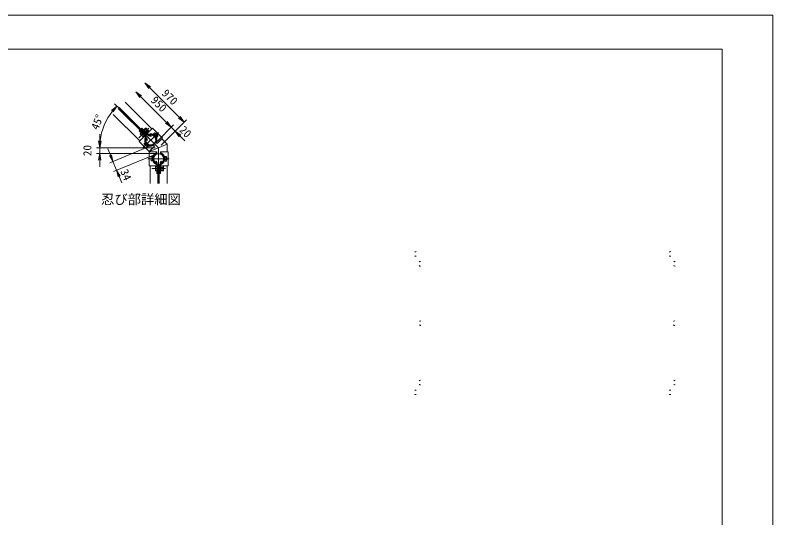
# Model space of a CAD drawing. Units: millimetres, scale not verified. Extents: x -30601 to 30601, y -19271 to 19271.
# Drawn here: x 17173 to 30601, y 10361 to 19271 of the extents above; entities that cross this region are included whole.
import ezdxf
from ezdxf.enums import TextEntityAlignment as Align

# ---------------------------------------------------------------- set-up
doc = ezdxf.new("R2010")
doc.units = ezdxf.units.MM
doc.header["$LTSCALE"] = 80
doc.linetypes.add('LONG_CHAIN', pattern=[21, 18, -1, 1, -1])
for name, color, linetype, lineweight in [('0-0_D-TTL', 2, 'Continuous', 9), ('0-1_D-TTL-TXT', 7, 'Continuous', 9), ('0-3_D-STR1', 1, 'Continuous', 9), ('0-6_D-BMK', 2, 'LONG_CHAIN', 9), ('0-7_D-STR3', 3, 'Continuous', 9), ('0-9_D-STR-DIM', 7, 'Continuous', 9), ('0-A_0', 7, 'Continuous', 9)]:
    doc.layers.add(name, color=color, linetype=linetype, lineweight=lineweight)
doc.styles.add('ＭＳ ゴシック', font='')
doc.styles.get('ＭＳ ゴシック').set_extended_font_data('MS Gothic')

# ---------------------------------------------------------------- blocks, each defined once
blk = doc.blocks.new('_Open')
at = {"layer": '0-A_0'}
blk.add_line((-80, 13.33), (0, 0), dxfattribs=at)
blk.add_lwpolyline([(-80, -13.33), (0, 0), (-80, 0)], dxfattribs=at)

msp = doc.modelspace()

# ---------------------------------------------------------------- linework, layer by layer
at = {"layer": '0-0_D-TTL', "color": 7}
msp.add_lwpolyline([(5401.07, 1450.69), (30601.07, 1450.69), (30601.07, 19270.69), (5401.07, 19270.69)], close=True, dxfattribs=at)
at = {"layer": '0-0_D-TTL'}
msp.add_lwpolyline([(6301.07, 18670.69), (29701.07, 18670.69), (29701.07, 2050.69), (6301.07, 2050.69)], close=True, dxfattribs=at)
at = {"layer": '0-3_D-STR1'}
for p, q in [((19124.57, 17725.83), (19596.11, 17254.29)), ((19382.21, 17040.39), (18910.67, 17511.93)), ((19499.75, 17089.56), (19508.83, 17055.67)), ((19507.5, 17091.64), (19516.58, 17057.74)), ((19508.83, 17055.67), (19516.58, 17057.74)), ((19544.87, 17129), (19578.76, 17119.92)), ((19546.94, 17136.75), (19580.84, 17127.67)), ((19580.84, 17127.67), (19578.76, 17119.92)), ((19866.86, 16983.54), (19564.36, 16858.24)), ((19564.36, 16858.24), (19558.99, 16863.62)), ((19564.36, 16850.64), (19564.36, 16858.24)), ((19664.7, 16679.38), (19671.65, 16683.39)), ((19682.25, 16648.99), (19664.7, 16679.38)), ((19689.19, 16653), (19671.65, 16683.39)), ((19742.03, 16653), (19759.58, 16683.39)), ((19748.98, 16648.99), (19766.53, 16679.38)), ((19766.53, 16679.38), (19759.58, 16683.39)), ((19564.36, 16288.56), (19564.36, 16600.64)), ((19866.86, 16600.64), (19866.86, 16288.56))]:
    msp.add_line(p, q, dxfattribs=at)
msp.add_lwpolyline([(19772.89, 17077.52), (19866.86, 16983.54), (19866.86, 16850.64)], dxfattribs=at)
for centre, radius, start, end in [((19577.55, 17058.95), 95.25, 159.32478, 110.67522), ((19497.82, 17089.04), 10.03, 15, 159.32478), ((19577.55, 17058.95), 87.23, 159.32478, 110.67522), ((19497.82, 17089.04), 2, 15, 159.32478), ((19547.46, 17138.69), 10.03, 110.67522, 255), ((19547.46, 17138.69), 2, 110.67522, 255), ((19715.61, 16725.64), 95.25, 294.32478, 245.67522), ((19715.61, 16725.64), 87.23, 294.32478, 245.67522), ((19680.51, 16647.98), 10.03, 245.67522, 30), ((19750.72, 16647.98), 10.03, 150, 294.32478), ((19680.51, 16647.98), 2, 245.67522, 30), ((19750.72, 16647.98), 2, 150, 294.32478)]:
    msp.add_arc(centre, radius, start, end, dxfattribs=at)
at = {"layer": '0-6_D-BMK'}
for p, q in [((19009.47, 17627.03), (19715.61, 16920.89)), ((19367.4, 17096.29), (19540.21, 17269.1)), ((19443.31, 16924.72), (19711.79, 17193.19)), ((19715.61, 16920.89), (19715.61, 16288.56)), ((19525.77, 16725.64), (19905.45, 16725.64)), ((19593.42, 16550.64), (19837.81, 16550.64))]:
    msp.add_line(p, q, dxfattribs=at)
at = {"layer": '0-7_D-STR3'}
for p, q in [((19498.88, 17121.71), (19001.56, 17619.03)), ((19514.79, 17137.62), (19017.47, 17634.94)), ((19370.72, 17219.82), (19378.85, 17227.95)), ((19370.72, 17219.82), (19475.27, 17115.27)), ((19378.85, 17227.95), (19483.4, 17123.4)), ((19408.55, 17257.65), (19416.68, 17265.78)), ((19408.55, 17257.65), (19513.1, 17153.1)), ((19416.68, 17265.78), (19521.23, 17161.23)), ((19426.16, 17192.66), (19420.15, 17186.65)), ((19426.16, 17192.66), (19463.77, 17155.06)), ((19430.83, 17188), (19431.71, 17188.88)), ((19447.62, 17204.79), (19454.51, 17211.69)), ((19483.51, 17269.67), (19448.15, 17234.32)), ((19497.82, 17255.35), (19462.47, 17220)), ((19462.65, 17219.82), (19463.35, 17220.53)), ((19490.93, 17191.54), (19491.64, 17192.24)), ((19526.46, 17226.71), (19491.11, 17191.36)), ((19493.64, 17266.61), (19537.29, 17222.96)), ((19501.54, 17258.71), (19529.82, 17230.43)), ((19503.93, 17256.32), (19505.07, 17257.46)), ((19540.78, 17212.4), (19505.43, 17177.04)), ((19512.14, 17170.32), (19608.13, 17266.31)), ((19527.43, 17232.82), (19528.57, 17233.96)), ((19608.13, 17266.31), (19784.91, 17089.54)), ((19370.19, 17028.37), (19466.18, 17124.36)), ((19390.87, 17165.73), (19436.84, 17119.76)), ((19463.77, 17155.06), (19457.76, 17149.04)), ((19459.11, 17159.72), (19459.99, 17160.6)), ((19475.9, 17176.51), (19482.8, 17183.4)), ((19498.88, 17121.71), (19514.79, 17137.62)), ((19646.14, 17184.82), (19626.69, 17165.37)), ((19626.69, 17165.37), (19683.97, 17108.1)), ((19641.19, 17150.88), (19639.89, 17149.58)), ((19660.46, 17170.5), (19641.01, 17151.05)), ((19656.27, 17181.76), (19699.92, 17138.11)), ((19664.17, 17173.86), (19665.94, 17175.63)), ((19664.17, 17173.86), (19665.94, 17175.63)), ((19665.94, 17175.63), (19694.22, 17147.34)), ((19666.56, 17171.46), (19669.48, 17174.38)), ((19669.47, 17122.59), (19668.18, 17121.3)), ((19689.1, 17141.86), (19669.65, 17122.42)), ((19703.42, 17127.54), (19683.97, 17108.1)), ((19689.63, 16994.25), (19784.91, 17089.54)), ((19690.06, 17147.97), (19692.97, 17150.88)), ((19692.46, 17145.57), (19694.22, 17147.34)), ((19692.46, 17145.57), (19694.22, 17147.34)), ((19370.19, 17028.37), (19546.97, 16851.59)), ((19459.82, 16987.18), (19505.78, 16941.22)), ((19471.48, 17009.46), (19528.05, 16952.89)), ((19486.92, 16996.61), (19485.63, 16995.31)), ((19515.21, 16968.33), (19513.91, 16967.03)), ((19546.97, 16851.59), (19642.25, 16946.88)), ((19619.36, 16969.77), (19642.25, 16946.88)), ((19619.36, 16969.77), (19624.24, 16959.35)), ((19666.74, 17017.14), (19689.63, 16994.25)), ((19666.74, 17017.14), (19677.15, 17012.26)), ((19547.36, 16850.64), (19682.11, 16850.64)), ((19547.36, 16600.64), (19547.36, 16850.64)), ((19682.11, 16818.27), (19678.2, 16829.08)), ((19682.11, 16818.27), (19682.11, 16850.64)), ((19749.11, 16818.27), (19749.11, 16850.64)), ((19749.11, 16850.64), (19883.86, 16850.64)), ((19749.11, 16818.27), (19753.02, 16829.08)), ((19883.86, 16600.64), (19883.86, 16850.64)), ((19581.61, 16693.14), (19581.61, 16758.14)), ((19605.61, 16685.64), (19605.61, 16765.64)), ((19607.45, 16745.64), (19605.61, 16745.64)), ((19607.45, 16705.64), (19605.61, 16705.64)), ((19825.61, 16745.64), (19823.78, 16745.64)), ((19825.61, 16705.64), (19823.78, 16705.64)), ((19853.11, 16766.14), (19825.61, 16766.14)), ((19825.61, 16685.14), (19825.61, 16766.14)), ((19853.11, 16745.89), (19825.61, 16745.89)), ((19853.11, 16705.39), (19825.61, 16705.39)), ((19853.11, 16685.14), (19825.61, 16685.14)), ((19858.11, 16694.47), (19858.11, 16756.2)), ((19858.11, 16745.64), (19860.61, 16745.64)), ((19858.11, 16745.64), (19860.61, 16745.64)), ((19858.11, 16742.26), (19862.23, 16742.26)), ((19858.11, 16709.03), (19862.23, 16709.03)), ((19858.11, 16705.64), (19860.61, 16705.64)), ((19858.11, 16705.64), (19860.61, 16705.64)), ((19860.61, 16705.64), (19860.61, 16745.64)), ((19547.36, 16600.64), (19683.11, 16600.64)), ((19659.11, 16518.14), (19659.11, 16583.14)), ((19683.11, 16465.64), (19683.11, 16613.49)), ((19694.61, 16465.64), (19694.61, 16613.49)), ((19703.11, 16577.23), (19694.61, 16577.23)), ((19703.11, 16524.05), (19694.61, 16524.05)), ((19703.11, 16524.05), (19703.11, 16577.23)), ((19703.11, 16570.64), (19704.36, 16570.64)), ((19703.11, 16530.64), (19704.36, 16530.64)), ((19704.36, 16625.64), (19704.36, 16288.56)), ((19704.36, 16625.64), (19726.86, 16625.64)), ((19726.86, 16625.64), (19726.86, 16288.56)), ((19726.86, 16570.64), (19736.61, 16570.64)), ((19726.86, 16530.64), (19736.61, 16530.64)), ((19736.61, 16465.64), (19736.61, 16613.49)), ((19748.11, 16465.64), (19748.11, 16613.49)), ((19748.11, 16600.64), (19883.86, 16600.64)), ((19798.11, 16591.14), (19748.11, 16591.14)), ((19798.11, 16570.89), (19748.11, 16570.89)), ((19748.11, 16570.64), (19749.11, 16570.64)), ((19748.11, 16530.64), (19749.11, 16530.64)), ((19798.11, 16530.39), (19748.11, 16530.39)), ((19803.11, 16519.47), (19803.11, 16581.2)), ((19803.11, 16530.64), (19803.11, 16570.64)), ((19803.11, 16567.26), (19804.73, 16567.26)), ((19803.11, 16534.03), (19804.73, 16534.03)), ((19683.11, 16465.64), (19694.61, 16465.64)), ((19736.61, 16465.64), (19748.11, 16465.64)), ((19798.11, 16510.14), (19748.11, 16510.14))]:
    msp.add_line(p, q, dxfattribs=at)
for centre, radius, start, end in [((19485.23, 17257.07), 12.71, 352.21089, 97.78911), ((19484.92, 17213.8), 43.51, 17.26063, 72.73937), ((19489.16, 17218.05), 42.5, 16.92751, 73.07249), ((19528.14, 17214.08), 12.75, 352.42505, 97.57495), ((19577.55, 17058.95), 110, 155.1633, 295.11694), ((19468.2, 17108.2), 10, 342.27961, 45), ((19577.55, 17058.95), 98.5, 154.83718, 295.11694), ((19468.2, 17108.2), 21.5, 339.96438, 45), ((19528.3, 17168.3), 21.5, 225, 290.03562), ((19528.3, 17168.3), 10, 225, 287.72039), ((19577.55, 17058.95), 110, 334.88306, 114.8367), ((19577.55, 17058.95), 98.5, 334.88306, 115.16282), ((19647.86, 17172.22), 12.71, 352.21089, 97.78911), ((19647.55, 17128.95), 43.51, 17.26063, 72.73937), ((19653.56, 17134.97), 42.5, 16.92751, 73.07249), ((19690.78, 17129.22), 12.75, 352.42505, 97.57495), ((19715.61, 16725.64), 110, 109.88306, 249.8367), ((19715.61, 16725.64), 98.5, 109.88306, 250.16282), ((19715.61, 16725.64), 98.5, 289.83718, 70.11694), ((19715.61, 16725.64), 110, 290.1633, 70.11694), ((19845.36, 16756.02), 12.75, 307.42505, 52.57495), ((19845.42, 16695.27), 12.71, 307.21089, 52.78911), ((19814.61, 16725.64), 43.51, 332.26063, 27.73937), ((19823.11, 16725.64), 42.5, 331.92751, 28.07249), ((19673.11, 16613.49), 10, 0, 62.72039), ((19673.11, 16613.49), 21.5, 0, 65.03562), ((19758.11, 16613.49), 21.5, 114.96438, 180), ((19758.11, 16613.49), 10, 117.27961, 180), ((19790.36, 16581.02), 12.75, 307.42505, 52.57495), ((19790.42, 16520.27), 12.71, 307.21089, 52.78911), ((19759.61, 16550.64), 43.51, 332.26063, 27.73937), ((19765.61, 16550.64), 42.5, 331.92751, 28.07249)]:
    msp.add_arc(centre, radius, start, end, dxfattribs=at)
for centre, major_axis, start_param, end_param in [((19407.84, 17182.7), (16.97, 16.97), 1.57079633, 3.14159265), ((19453.81, 17136.74), (16.97, 16.97), 3.14159265, 4.71238898), ((19476.79, 17004.15), (16.97, 16.97), 1.57079633, 3.14159265), ((19522.75, 16958.19), (16.97, 16.97), 3.14159265, 4.71238898), ((19605.61, 16758.14), (24, 0), 1.57079633, 3.14159265), ((19605.61, 16693.14), (24, 0), 3.14159265, 4.71238898), ((19683.11, 16583.14), (24, 0), 1.57079633, 3.14159265), ((19683.11, 16518.14), (24, 0), 3.14159265, 4.71238898), ((24278.33, 15071.75), (24, 0), 1.57079633, 3.14159265), ((28792.92, 15071.75), (24, 0), 1.57079633, 3.14159265), ((24278.33, 15006.75), (24, 0), 3.14159265, 4.71238898), ((28792.92, 15006.75), (24, 0), 3.14159265, 4.71238898), ((24355.83, 14896.44), (24, 0), 1.57079633, 3.14159265), ((24355.83, 14831.44), (24, 0), 3.14159265, 4.71238898), ((28870.42, 14896.44), (24, 0), 1.57079633, 3.14159265), ((28870.42, 14831.44), (24, 0), 3.14159265, 4.71238898), ((24365.58, 13844.22), (24, 0), 1.57079633, 3.14159265), ((28861.67, 13844.22), (24, 0), 1.57079633, 3.14159265), ((24365.58, 13779.22), (24, 0), 3.14159265, 4.71238898), ((28861.67, 13779.22), (24, 0), 3.14159265, 4.71238898), ((24355.83, 12792), (24, 0), 1.57079633, 3.14159265), ((28870.42, 12792), (24, 0), 1.57079633, 3.14159265), ((24278.33, 12617), (24, 0), 1.57079633, 3.14159265), ((24355.83, 12727), (24, 0), 3.14159265, 4.71238898), ((28792.92, 12617), (24, 0), 1.57079633, 3.14159265), ((28870.42, 12727), (24, 0), 3.14159265, 4.71238898), ((24278.33, 12552), (24, 0), 3.14159265, 4.71238898), ((28792.92, 12552), (24, 0), 3.14159265, 4.71238898)]:
    msp.add_ellipse(centre, major_axis=major_axis, ratio=0.3125, start_param=start_param, end_param=end_param, dxfattribs=at)
at = {"layer": '0-9_D-STR-DIM'}
for p, q in [((19554.82, 17986.38), (20083.1, 17458.09)), ((19396.16, 17827.72), (19853.74, 17370.15)), ((19022.03, 17614.47), (18935.2, 17701.31)), ((19687.33, 17034.03), (19981.02, 17327.72)), ((19687.33, 17034.03), (19981.02, 17327.72)), ((19758.04, 16963.32), (20210.38, 17415.66)), ((19853.74, 17370.15), (19768.89, 17455)), ((19758.04, 16963.32), (20051.73, 17257.01)), ((19938.59, 17285.29), (20009.31, 17214.58)), ((18671.94, 17040.89), (18671.94, 17160.89)), ((20094.16, 17129.73), (20179.01, 17044.88)), ((19246.6, 16920.89), (18611.94, 16920.89)), ((19655.61, 16920.89), (18611.94, 16920.89)), ((18671.94, 16820.89), (18671.94, 16920.89)), ((19558.57, 16947.99), (18851.45, 16655.1)), ((19655.61, 16820.89), (18611.94, 16820.89)), ((18860.96, 16788.92), (18815.04, 16899.79)), ((19623.73, 16790.68), (18916.62, 16497.78)), ((18671.94, 16700.89), (18671.94, 16580.89)), ((18906.89, 16678.06), (18972.05, 16520.74)), ((19017.97, 16409.88), (19063.89, 16299.01))]:
    msp.add_line(p, q, dxfattribs=at)
msp.add_arc((19715.61, 16920.89), 1043.67, 141.59141, 173.40859, dxfattribs=at)

# ---------------------------------------------------------------- block references
at = {"layer": '0-9_D-STR-DIM', "xscale": 1.5, "yscale": 1.5}
for p, rotation in [((19469.96, 18071.23), 135), ((19311.31, 17912.58), 135), ((18977.62, 17658.88), 48.29571), ((20167.96, 17373.24), 315), ((19938.59, 17285.29), 315), ((19938.59, 17285.29), 315), ((20009.31, 17214.58), 135), ((18671.94, 16920.89), 270), ((18671.94, 16920.89), 266.70429), ((18671.94, 16820.89), 90), ((18906.89, 16678.06), 292.5), ((18972.05, 16520.74), 112.5)]:
    msp.add_blockref('_Open', p, dxfattribs=dict(at, rotation=rotation))

# ---------------------------------------------------------------- texts
at = {"layer": '0-1_D-TTL-TXT', "style": 'ＭＳ ゴシック'}
msp.add_text('忍び部詳細図', height=173, dxfattribs=at).set_placement((18695.38, 15867.87), align=Align.BOTTOM_LEFT)
at = {"layer": '0-9_D-STR-DIM', "style": 'ＭＳ ゴシック'}
for s, rotation, p in [('970', 315, (19729.06, 17840.76)), ('950', 315, (19535.06, 17717.46)), ('45°', 67.5, (18682.97, 17208.02)), ('20', 315, (20040.79, 17192.29)), ('20', 90, (18567.69, 16772.64)), ('34', 292.5, (18992.41, 16488))]:
    msp.add_text(s, height=144.3, rotation=rotation, dxfattribs=at).set_placement(p, align=Align.BOTTOM_LEFT)

doc.saveas('drawing.dxf')
